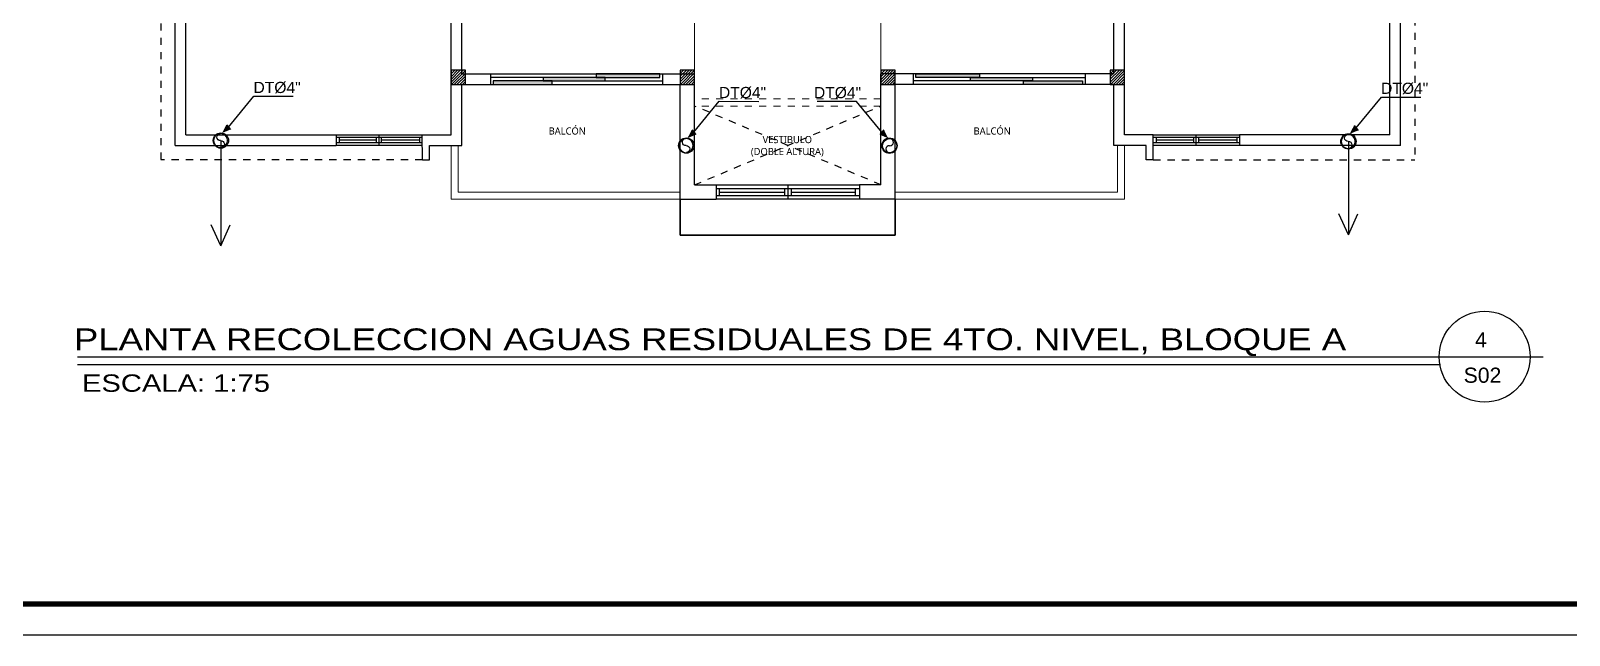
# Model space of a CAD drawing. Header units: feet. Extents: x 1019 to 2236, y -546 to 122.
# Drawn here: x 1082.64 to 1104.1, y 18.88 to 27.31 of the extents above; entities that cross this region are included whole.
import ezdxf
from ezdxf.enums import TextEntityAlignment as Align

# ---------------------------------------------------------------- set-up
doc = ezdxf.new("R2010")
doc.units = ezdxf.units.FT
doc.header["$LTSCALE"] = 0.05
doc.header["$MEASUREMENT"] = 0
doc.linetypes.add('DASHED2', pattern=[0.375, 0.25, -0.125])
doc.linetypes.add('HIDDEN', pattern=[9.525, 6.35, -3.175])
for name, color, linetype, lineweight in [('A-GENM', 8, 'Continuous', 9), ('A-WALL', 7, 'Continuous', 25), ('closet', 8, 'Continuous', 5), ('escalera', 8, 'DASHED2', 0), ('MB', 8, 'Continuous', 20)]:
    doc.layers.add(name, color=color, linetype=linetype, lineweight=lineweight)
for name, color, linetype in [('ANNDTTEXT', 2, 'Continuous'), ('columna', 9, 'Continuous'), ('MARCO', 1, 'Continuous'), ('PERT-VENT', 8, 'Continuous'), ('PISO', 8, 'Continuous'), ('TEXTO', 2, 'Continuous'), ('textos', 7, 'Continuous'), ('TEXXT', 2, 'Continuous'), ('TXT', 2, 'Continuous'), ('VUELO', 8, 'HIDDEN')]:
    doc.layers.add(name, color=color, linetype=linetype)
doc.styles.add('ads', font='trebuc.ttf', dxfattribs={"height": 0.14})
doc.styles.add('DAMIAN', font='arial.ttf', dxfattribs={"height": 0.12})

# ---------------------------------------------------------------- blocks, each defined once
blk = doc.blocks.new('A$C78C8556F')
at = {"layer": 'PERT-VENT', "extrusion": (-2.36659e-12, 8.94772e-16, -1)}
for p, q in [((0, 0.2), (2, 0.2)), ((0, 0.15), (2, 0.15)), ((0, 0.05), (2, 0.05)), ((2, 0), (0, 0)), ((0.047, 0.1), (0.953, 0.1)), ((0.953, 0.15), (0.953, 0.05)), ((1, 0.2), (1, 0)), ((1.047, 0.15), (1.047, 0.05)), ((1.047, 0.1), (1.946, 0.1)), ((1.946, 0.05), (1.946, 0.15))]:
    blk.add_line(p, q, dxfattribs=at)
at = {"layer": 'PERT-VENT'}
blk.add_line((0.047, 0.05), (0.047, 0.15), dxfattribs=at)
blk = doc.blocks.new('A$C5EA57A7C')
for points in [[(0.038, 0), (0.86, 0), (0.86, 0.05), (0.038, 0.05)], [(0.735, 0.05), (1.6, 0.05), (1.6, 0.1), (0.735, 0.1)], [(1.475, 0.1), (2.362, 0.1), (2.362, 0.15), (1.475, 0.15)]]:
    blk.add_hatch(color=256).paths.add_polyline_path(points)
at = {"layer": 'PERT-VENT', "extrusion": (-6.28888e-16, -1.94037e-15, -1)}
for points in [[(-0.038, 0), (-0.86, 0), (-0.86, 0.05), (-0.038, 0.05)], [(-0.735, 0.05), (-1.6, 0.05), (-1.6, 0.1), (-0.735, 0.1)], [(-1.475, 0.1), (-2.362, 0.1), (-2.362, 0.15), (-1.475, 0.15)]]:
    blk.add_lwpolyline(points, close=True, dxfattribs=at)
at = {"layer": 'PISO'}
for p, q in [((0, 0.15), (2.4, 0.15)), ((0, 0), (2.4, 0))]:
    blk.add_line(p, q, dxfattribs=at)
at = {"layer": 'PISO', "extrusion": (-6.28888e-16, -1.94037e-15, -1)}
for p, q in [((0.823, 0.1), (0, 0.1)), ((1.6, 0.05), (2.4, 0.05))]:
    blk.add_line(p, q, dxfattribs=at)
blk = doc.blocks.new('A$C59FC24C1')
at = {"layer": 'PERT-VENT', "extrusion": (-2.36783e-12, 8.94772e-16, -1)}
for p, q in [((0, 0), (0, 1.2)), ((0.038, 1.2), (0.038, 0)), ((0.038, 1.165), (0.113, 1.165)), ((0.038, 1.165), (0.113, 1.165)), ((0.075, 1.165), (0.075, 0.635)), ((0.113, 1.2), (0.113, 0)), ((0.15, 1.2), (0.15, 0)), ((0.15, 0.6), (0, 0.6)), ((0.113, 0.635), (0.038, 0.635)), ((0.113, 0.565), (0.038, 0.565)), ((0.075, 0.565), (0.075, 0.04)), ((0.038, 0.04), (0.113, 0.04))]:
    blk.add_line(p, q, dxfattribs=at)
blk = doc.blocks.new('A$C206B62E9')
at = {"color": 2}
blk.add_circle((0.125, 0.125), 0.125, dxfattribs=at)
for centre, start, end in [((0.063, 0.129), 356.4536, 176.4536), ((0.187, 0.121), 176.4536, 356.4536)]:
    blk.add_arc(centre, 0.0625, start, end, dxfattribs=at)
blk = doc.blocks.new('A$C012446DC')
at = {"layer": 'PISO'}
h = blk.add_hatch(dxfattribs=at)
h.set_pattern_fill('ANSI31', color=256, scale=0.008571, angle=180)
h.set_pattern_definition([(225, (206536.064322, 1154820.960068), (0.0192434059784, -0.0192434059784), [])])
h.paths.add_polyline_path([(0, 0), (0.2, 0), (0.2, 0.2), (0, 0.2)])
at = {"layer": 'columna'}
blk.add_lwpolyline([(0.2, 0.2), (0, 0.2), (0, 0), (0.2, 0)], close=True, dxfattribs=at)
blk = doc.blocks.new('A$C387E0859')
for p in [(0, 8.7), (3.2, 8.7), (0, 0), (3.2, 0), (6, 0), (9.2, 0)]:
    blk.add_blockref('A$C012446DC', p)

msp = doc.modelspace()

# ---------------------------------------------------------------- hatches: boundary and pattern name
at = {"layer": 'TEXTO'}
for points in [[(1085.304, 25.884), (1085.422, 25.935), (1085.365, 26.001)], [(1085.304, 25.884), (1085.422, 25.935), (1085.365, 26.001)], [(1101.04, 25.872), (1101.158, 25.923), (1101.101, 25.989)], [(1101.04, 25.872), (1101.158, 25.923), (1101.101, 25.989)], [(1091.799, 25.813), (1091.918, 25.864), (1091.86, 25.93)], [(1091.799, 25.813), (1091.918, 25.864), (1091.86, 25.93)], [(1094.602, 25.811), (1094.483, 25.863), (1094.541, 25.929)], [(1094.602, 25.811), (1094.483, 25.863), (1094.541, 25.929)]]:
    msp.add_hatch(color=2, dxfattribs=at).paths.add_polyline_path(points)

# ---------------------------------------------------------------- linework, layer by layer
at = {"layer": 'A-GENM'}
for p, q in [((1088.5, 24.962), (1088.5, 25.712)), ((1088.6, 25.062), (1088.6, 25.712)), ((1097.8, 25.062), (1097.8, 25.712)), ((1097.9, 24.962), (1097.9, 25.712)), ((1091.7, 24.962), (1088.5, 24.962)), ((1091.7, 25.062), (1088.6, 25.062)), ((1094.7, 25.062), (1097.8, 25.062)), ((1094.7, 24.962), (1097.9, 24.962))]:
    msp.add_line(p, q, dxfattribs=at)
at = {"layer": 'A-WALL'}
for p, q in [((1097.75, 26.712), (1097.75, 31.362)), ((1097.9, 25.862), (1097.9, 31.362)), ((1088.5, 25.862), (1088.5, 30.912)), ((1088.65, 26.712), (1088.65, 30.912)), ((1084.65, 25.712), (1084.65, 28.612)), ((1084.8, 25.862), (1084.8, 28.612)), ((1101.6, 25.862), (1101.6, 28.282)), ((1101.75, 25.712), (1101.75, 28.282)), ((1088.65, 26.712), (1089.05, 26.712)), ((1089.05, 26.712), (1089.05, 26.562)), ((1091.45, 26.712), (1091.9, 26.712)), ((1091.45, 26.712), (1091.45, 26.562)), ((1091.9, 25.162), (1091.9, 26.712)), ((1094.95, 26.712), (1094.5, 26.712)), ((1094.5, 25.162), (1094.5, 26.712)), ((1094.95, 26.712), (1094.95, 26.562)), ((1097.75, 26.712), (1097.35, 26.712)), ((1097.35, 26.712), (1097.35, 26.562)), ((1088.65, 25.712), (1088.65, 26.562)), ((1088.65, 26.562), (1089.05, 26.562)), ((1091.45, 26.562), (1091.7, 26.562)), ((1091.7, 24.962), (1091.7, 26.562)), ((1094.95, 26.562), (1094.7, 26.562)), ((1094.7, 24.962), (1094.7, 26.562)), ((1097.75, 26.562), (1097.35, 26.562)), ((1097.75, 25.712), (1097.75, 26.562)), ((1084.8, 25.862), (1086.897, 25.862)), ((1088.097, 25.862), (1088.5, 25.862)), ((1098.3, 25.862), (1097.9, 25.862)), ((1101.6, 25.862), (1099.503, 25.862)), ((1084.65, 25.712), (1086.897, 25.712)), ((1088.2, 25.712), (1088.65, 25.712)), ((1098.2, 25.712), (1097.75, 25.712)), ((1101.75, 25.712), (1099.503, 25.712)), ((1088.1, 25.512), (1088.2, 25.512)), ((1098.3, 25.512), (1098.2, 25.512)), ((1091.9, 25.162), (1092.2, 25.162)), ((1092.2, 25.162), (1092.2, 24.962)), ((1094.5, 25.162), (1094.2, 25.162)), ((1094.2, 25.162), (1094.2, 24.962)), ((1091.7, 24.962), (1092.2, 24.962)), ((1094.7, 24.962), (1094.2, 24.962))]:
    msp.add_line(p, q, dxfattribs=at)
at = {"layer": 'A-WALL', "extrusion": (-6.28888e-16, -1.93323e-15, -1)}
for p, q in [((1086.897, 25.862), (1086.897, 25.712)), ((1088.1, 25.512), (1088.097, 25.862)), ((1088.2, 25.512), (1088.2, 25.712))]:
    msp.add_line(p, q, dxfattribs=at)
at = {"layer": 'A-WALL', "extrusion": (6.28888e-16, -1.93323e-15, -1)}
for p, q in [((1098.3, 25.512), (1098.3, 25.862)), ((1098.2, 25.512), (1098.2, 25.712))]:
    msp.add_line(p, q, dxfattribs=at)
at = {"layer": 'A-WALL', "extrusion": (6.10446e-16, -1.93323e-15, -1)}
msp.add_line((1099.503, 25.862), (1099.503, 25.712), dxfattribs=at)
at = {"layer": 'ANNDTTEXT', "ltscale": 0.5}
for centre in [(1085.288, 25.781), (1085.288, 25.781), (1091.783, 25.71), (1091.783, 25.71), (1094.618, 25.709), (1094.618, 25.709), (1101.023, 25.769), (1101.023, 25.769)]:
    msp.add_circle(centre, 0.107, dxfattribs=at)
at = {"layer": 'closet'}
for p, q in [((1091.9, 27.712), (1091.9, 26.712)), ((1094.5, 27.712), (1094.5, 26.712))]:
    msp.add_line(p, q, dxfattribs=at)
at = {"layer": 'escalera'}
for p, q in [((1094.5, 26.362), (1091.9, 26.362)), ((1094.5, 26.262), (1091.9, 26.262))]:
    msp.add_line(p, q, dxfattribs=at)
at = {"layer": 'MARCO'}
msp.add_lwpolyline([(1054.272, 60.877), (1118.772, 60.877), (1118.772, 18.877), (1054.272, 18.877)], close=True, dxfattribs=at)
at = {"layer": 'MARCO', "const_width": 0.075}
msp.add_lwpolyline([(1111.6, 60.443), (1054.706, 60.443), (1054.706, 19.311), (1111.6, 19.311)], close=True, dxfattribs=at)
at = {"layer": 'MB', "lineweight": 35, "extrusion": (-2.36783e-12, 8.94772e-16, -1)}
for q in [(1091.7, 24.962), (1094.7, 24.462)]:
    msp.add_line((1091.7, 24.462), q, dxfattribs=at)
at = {"layer": 'MB', "lineweight": 35, "extrusion": (2.36783e-12, 8.94772e-16, -1)}
msp.add_line((1094.7, 24.462), (1094.7, 24.962), dxfattribs=at)
at = {"layer": 'TEXTO', "color": 2}
for p, q in [((1085.394, 25.969), (1085.748, 26.399)), ((1085.394, 25.969), (1085.748, 26.399)), ((1085.748, 26.399), (1086.299, 26.398)), ((1085.748, 26.399), (1086.299, 26.398)), ((1091.889, 25.898), (1092.243, 26.328)), ((1092.243, 26.328), (1092.794, 26.327)), ((1092.243, 26.328), (1092.794, 26.327)), ((1094.159, 26.327), (1093.608, 26.327)), ((1094.159, 26.327), (1093.608, 26.327)), ((1094.512, 25.897), (1094.159, 26.327)), ((1094.512, 25.897), (1094.159, 26.327)), ((1101.129, 25.957), (1101.483, 26.387)), ((1101.129, 25.957), (1101.483, 26.387)), ((1101.483, 26.387), (1102.034, 26.386)), ((1101.483, 26.387), (1102.034, 26.386)), ((1085.365, 26.001), (1085.422, 25.935)), ((1085.365, 26.001), (1085.422, 25.935)), ((1101.101, 25.989), (1101.158, 25.923)), ((1101.101, 25.989), (1101.158, 25.923)), ((1085.288, 25.781), (1085.287, 24.313)), ((1091.86, 25.93), (1091.918, 25.864)), ((1091.86, 25.93), (1091.918, 25.864)), ((1094.541, 25.929), (1094.483, 25.863)), ((1094.541, 25.929), (1094.483, 25.863)), ((1101.023, 25.769), (1101.023, 24.466))]:
    msp.add_line(p, q, dxfattribs=at)
for points in [[(1101.023, 24.466), (1100.891, 24.758)], [(1101.023, 24.466), (1101.155, 24.758)], [(1085.287, 24.313), (1085.155, 24.605)], [(1085.287, 24.313), (1085.42, 24.605)]]:
    msp.add_lwpolyline(points, dxfattribs=at)
at = {"layer": 'TEXXT', "color": 4}
for p, q in [((1083.287, 22.764), (1103.743, 22.764)), ((1101.775, 22.764), (1102.184, 22.764))]:
    msp.add_line(p, q, dxfattribs=at)
at = {"layer": 'TEXXT', "color": 3}
msp.add_line((1083.287, 22.655), (1102.308, 22.655), dxfattribs=at)
at = {"layer": 'TEXXT', "color": 4}
msp.add_circle((1102.924, 22.764), 0.635, dxfattribs=at)
at = {"layer": 'VUELO', "ltscale": 0.02}
for p, q in [((1084.45, 29.815), (1084.45, 25.512)), ((1101.95, 29.485), (1101.95, 25.512)), ((1091.9, 25.162), (1094.5, 26.262)), ((1094.5, 25.162), (1091.9, 26.262)), ((1088.1, 25.512), (1084.45, 25.512)), ((1098.3, 25.512), (1101.95, 25.512))]:
    msp.add_line(p, q, dxfattribs=at)

# ---------------------------------------------------------------- block references
for name, p in [('A$C387E0859', (1088.5, 26.562)), ('A$C5EA57A7C', (1089.05, 26.562)), ('A$C78C8556F', (1092.2, 24.962))]:
    msp.add_blockref(name, p)
at = {"xscale": -1}
msp.add_blockref('A$C5EA57A7C', (1097.35, 26.562), dxfattribs=at)
at = {"rotation": 270}
for p in [(1086.897, 25.862), (1098.3, 25.862)]:
    msp.add_blockref('A$C59FC24C1', p, dxfattribs=at)
at = {"layer": 'TEXTO', "color": 2}
for p, xscale, yscale, zscale, rotation in [((1085.186, 25.682), -0.7874921249995218, 0.7874921249995168, 0.7874921249995168, 269.9723624571136), ((1085.186, 25.682), -0.7874921249995218, 0.7874921249995168, 0.7874921249995168, 269.9723624571136), ((1091.682, 25.611), -0.7874921249995218, 0.7874921249995168, 0.7874921249995168, 269.9723624571136), ((1091.682, 25.611), -0.7874921249995218, 0.7874921249995168, 0.7874921249995168, 269.9723624571136), ((1094.719, 25.61), 0.7874921249994647, 0.7874921249994647, 0.7874921249994647, 89.97236245714672), ((1094.719, 25.61), 0.7874921249994647, 0.7874921249994647, 0.7874921249994647, 89.97236245714672), ((1100.922, 25.67), -0.7874921249995218, 0.7874921249995168, 0.7874921249995168, 269.9723624571136), ((1100.922, 25.67), -0.7874921249995218, 0.7874921249995168, 0.7874921249995168, 269.9723624571136)]:
    msp.add_blockref('A$C206B62E9', p, dxfattribs=dict(at, xscale=xscale, yscale=yscale, zscale=zscale, rotation=rotation))

# ---------------------------------------------------------------- texts
at = {"layer": 'textos', "color": 7, "style": 'DAMIAN', "width": 1.2}
for s, height, p in [('PLANTA RECOLECCION AGUAS RESIDUALES DE 4TO. NIVEL, BLOQUE A  ', 0.30347, (1083.239, 22.855)), (' ESCALA: 1:75', 0.24277, (1083.237, 22.274))]:
    msp.add_text(s, height=height, dxfattribs=at).set_placement(p)
at = {"layer": 'TEXXT', "style": 'DAMIAN'}
for s, height, p in [('4', 0.211, (1102.872, 22.895)), ('S02', 0.2113, (1102.894, 22.4))]:
    msp.add_text(s, height=height, dxfattribs=at).set_placement(p, align=Align.CENTER)
at = {"layer": 'TEXXT', "char_height": 0.156, "width": 3.7752, "rotation": 359.9724, "style": 'DAMIAN'}
for insert, attachment_point in [((1085.683, 26.438), 7), ((1085.683, 26.438), 7), ((1092.178, 26.367), 7), ((1092.178, 26.367), 7), ((1094.223, 26.366), 9), ((1094.223, 26.366), 9), ((1101.418, 26.426), 7), ((1101.418, 26.426), 7)]:
    msp.add_mtext(' DT%%C4"', dxfattribs=dict(at, insert=insert, attachment_point=attachment_point))
at = {"layer": 'TXT', "char_height": 0.1, "width": 2.688, "attachment_point": 2, "style": 'ads'}
for s, insert in [('BALCÓN', (1090.122, 25.964)), ('BALCÓN', (1096.052, 25.964)), ('VESTIBULO\\P(DOBLE ALTURA)', (1093.193, 25.844))]:
    msp.add_mtext(s, dxfattribs=dict(at, insert=insert))

doc.saveas('drawing.dxf')
